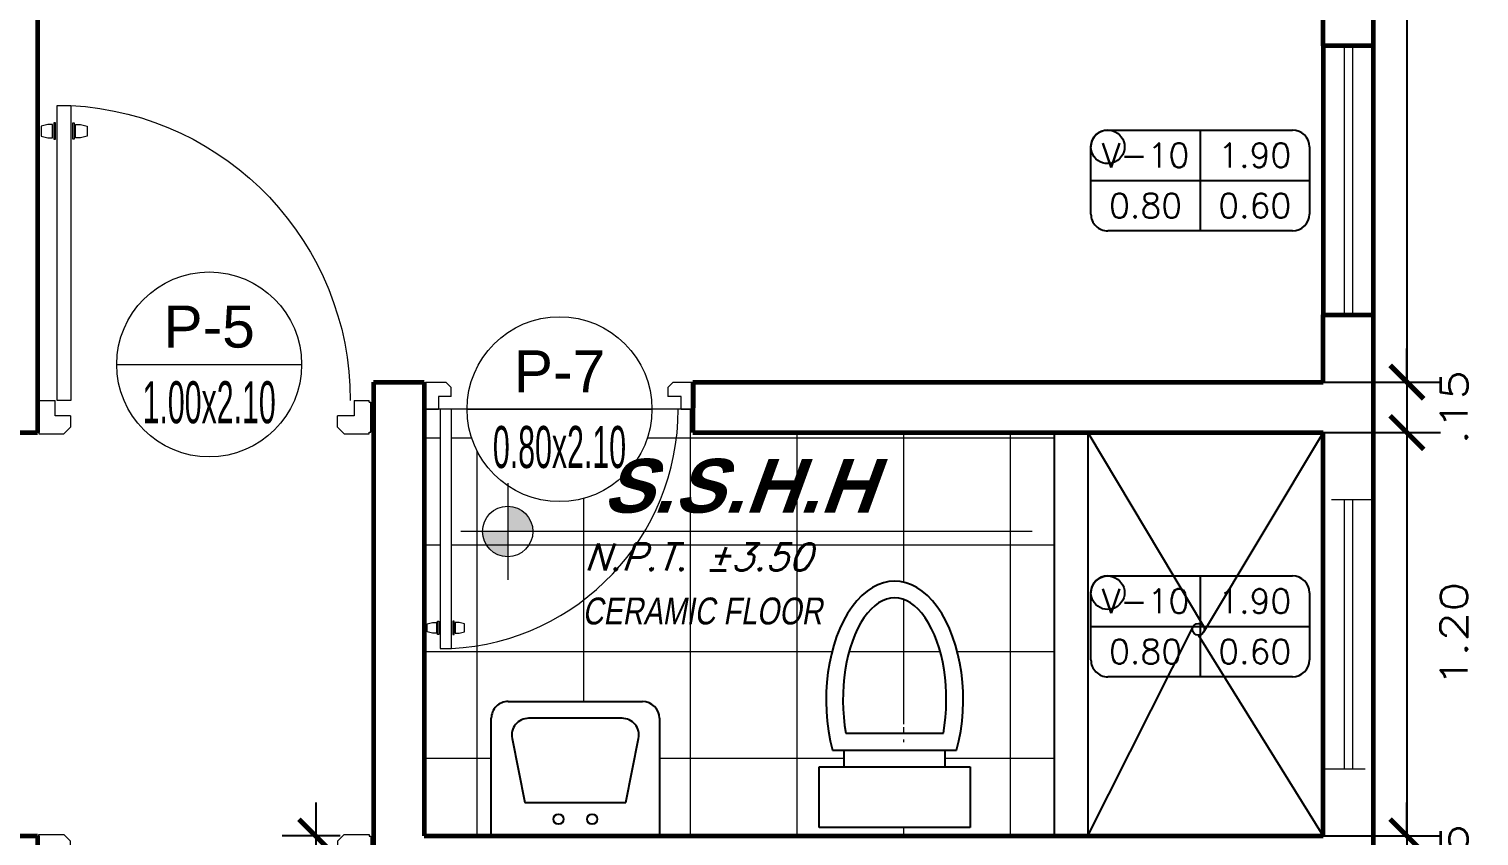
# Model space of a CAD drawing. Header units: millimetres. Extents: x 1313 to 1393.8, y 883.5 to 926.2.
# Drawn here: x 1345.433 to 1349.747, y 914.645 to 917.045 of the extents above; entities that cross this region are included whole.
import ezdxf
from ezdxf.enums import TextEntityAlignment as Align

# ---------------------------------------------------------------- set-up
doc = ezdxf.new("R2010")
doc.units = ezdxf.units.MM
doc.linetypes.add('HIDDEN2', pattern=[0.1875, 0.125, -0.0625])
for name, color, linetype, lineweight in [('ambientes', 254, 'Continuous', 25), ('cotas', 87, 'Continuous', 15), ('COTNIV', 40, 'Continuous', 18), ('Layer3', 31, 'Continuous', 5), ('lineas delgadas', 252, 'Continuous', 5), ('Muros confinados', 3, 'Continuous', 60), ('proy', 42, 'HIDDEN2', 5), ('Puertas', 35, 'Continuous', 13), ('Texto niveles', 4, 'Continuous', 18), ('vidrio', 254, 'Continuous', 5)]:
    doc.layers.add(name, color=color, linetype=linetype, lineweight=lineweight)
doc.layers.add('CODIGOS', color=31, linetype='Continuous')
doc.layers.add('Muro Bajo', color=2, linetype='Continuous')
doc.styles.add('ACOT', font='simplex.shx', dxfattribs={"height": 0.08})
doc.styles.add('AMBIENTES', font='arialbd.ttf', dxfattribs={"height": 0.18})
doc.styles.add('R80-50', font='romans.shx', dxfattribs={"width": 1.3, "height": 0.08})
doc.styles.add('ROMANS', font='romans')
doc.styles.add('STYLE1', font='arial.ttf')
doc.dimstyles.new('HORIZONTAL 1.1', dxfattribs={"dimtxt": 0.2, "dimasz": 0.1, "dimexe": 0.1, "dimexo": 0.1, "dimgap": 0.1, "dimtad": 2, "dimzin": 4, "dimdsep": 46, "dimtxsty": 'R80-50', "dimblk": 'ARCHTICK', "dimcen": 0.09, "dimdle": 0.1, "dimclrd": 256, "dimclre": 256, "dimclrt": 7, "dimaunit": 1, "dimazin": 0, "dimtfac": 1, "dimtix": 1, "dimtmove": 0, "dimatfit": 3, "dimldrblk": 'ARCHTICK', "dimfxl": 1, "dimtolj": 1, "dimtzin": 0, "dimarcsym": 0})
pattern_1 = [(0, (4242.365768630885, -2685.573759226781), (0, 0.3175), []), (90, (4242.365768630885, -2685.573759226781), (-0.3175, 1.944126793646423e-17), [])]

# ---------------------------------------------------------------- blocks, each defined once
blk = doc.blocks.new('P90-1')
for p, q in [((-0.9990517566913795, 0.005935422918673439), (-0.9990517566913795, 0.0959354229186733)), ((-0.9940517566913787, 0.0959354229186733), (-0.9990517566913795, 0.0959354229186733)), ((-0.9488046350236647, 0.1009354229186741), (-0.9940517566913787, 0.1009354229186741)), ((-0.9940517566913787, 0.0959354229186733), (-0.9940517566913787, 0.1009354229186741)), ((-0.004051756691380248, 0.1009354229186741), (-0.05237351597615536, 0.1009354229186741)), ((-0.004051756691380248, 0.1009354229186741), (-0.004051756691380248, 0.0959354229186733)), ((0.0009482433086205333, 0.0959354229186733), (-0.004051756691380248, 0.0959354229186733)), ((0.0009482433086205333, 0.0959354229186733), (0.0009482433086205333, 0.005935422918673439)), ((-0.8990517566913798, 0.02093542291867401), (-0.8990517566913798, 0.05472381416213601)), ((-0.09905175669137911, 0.05472381416213601), (-0.09905175669137911, 0.02093542291867401)), ((-0.9940517566913787, 0.005935422918673439), (-0.9990517566913795, 0.005935422918673439)), ((-0.9940517566913787, 0.000935422918672657), (-0.9940517566913787, 0.005935422918673439)), ((-0.9190517566913794, 0.000935422918672657), (-0.9940517566913787, 0.000935422918672657)), ((-0.8990517566913798, 0.02093542291867401), (-0.9190517566913794, 0.000935422918672657)), ((-0.09905175669137911, 0.02093542291867401), (-0.07905175669137954, 0.000935422918672657)), ((-0.004051756691380248, 0.000935422918672657), (-0.07905175669137954, 0.000935422918672657)), ((-0.004051756691380248, 0.005935422918673439), (-0.004051756691380248, 0.000935422918672657)), ((0.0009482433086205333, 0.005935422918673439), (-0.004051756691380248, 0.005935422918673439))]:
    blk.add_line(p, q)
for points in [[(-0.05905045993646674, 0.9844227219258652), (-0.1001612735924624, 0.9844227219258634), (-0.1001612735924624, 0.1012135621264321), (-0.05905045993646496, 0.1012135621264321)], [(-0.1139915255970934, 0.9274939543605996), (-0.1284152196437027, 0.9274939543605996), (-0.1484152196437005, 0.9224939543605988), (-0.1484152196437023, 0.892684088653457), (-0.128415219643701, 0.8876840886534598), (-0.1139915255970951, 0.8876840886534563)], [(-0.1055768771159933, 0.932087397904283), (-0.1101666955382914, 0.9320873979042812), (-0.1101666955382896, 0.8838561757099654), (-0.1055768771159933, 0.8838561757099619)], [(-0.05355882323787142, 0.932087397904283), (-0.04896900481557687, 0.9320873979042812), (-0.04896900481557509, 0.8838561757099654), (-0.05355882323787142, 0.8838561757099654)], [(-0.04514417475677135, 0.9274939543605996), (-0.03072048071016198, 0.9274939543605996), (-0.01072048071016418, 0.9224939543605988), (-0.01072048071016241, 0.892684088653457), (-0.03072048071016376, 0.8876840886534563), (-0.04514417475676957, 0.8876840886534598)]]:
    blk.add_lwpolyline(points, close=True)
for points in [[(-0.9488046350236647, 0.1009354229186741), (-0.9488046350236647, 0.05472381416213601), (-0.8990517566913798, 0.05472381416213601)], [(-0.09905175669137911, 0.05472381416213601), (-0.05237351597615536, 0.05472381416213601), (-0.05237351597615536, 0.1009354229186741)]]:
    blk.add_lwpolyline(points)
blk.add_arc((-0.05237351597615536, 0.1009354229186741), 0.88477877307552, 93.09610705437265, 180)
blk = doc.blocks.new('LAV54-02')
for p, q in [((-0.25, -0.3500000000000014), (-0.25, 0)), ((-0.25, 0), (0.25, 0)), ((0.25, 0), (0.25, -0.3500000000000014)), ((-0.1500000000000004, -0.1000000000000014), (-0.1880388386486178, -0.2901941932430887)), ((0.1500000000000004, -0.1000000000000014), (-0.1500000000000004, -0.1000000000000014)), ((0.1880388386486178, -0.2901941932430887), (0.1500000000000004, -0.1000000000000014)), ((-0.139009804864072, -0.3500000000000014), (0.139009804864072, -0.3500000000000014)), ((0.1999999999999993, -0.3999999999999986), (-0.1999999999999993, -0.3999999999999986))]:
    blk.add_line(p, q)
for centre in [(-0.05000000000000071, -0.04999999999999716), (0.05000000000000071, -0.04999999999999716)]:
    blk.add_circle(centre, 0.015)
for centre, radius, start, end in [((-0.139009804864072, -0.2999999999999972), 0.05000000000000004, 168.6900675259798, 270), ((0.139009804864072, -0.2999999999999972), 0.05000000000000004, 270.0000000000001, 11.30993247402031), ((-0.1999999999999993, -0.3500000000000014), 0.05000000000000003, 180, 270), ((0.1999999999999993, -0.3500000000000014), 0.05000000000000003, 270, 0)]:
    blk.add_arc(centre, radius, start, end)
blk = doc.blocks.new('INO75-01')
for p, q in [((0, 0.2249999999999943), (0.1800000000000068, 0.2249999999999943)), ((0, -0.2249999999999943), (0, 0.2249999999999943)), ((0.1800000000000068, 0.2249999999999943), (0.1800000000000068, -0.2249999999999943)), ((0.1800000000000068, -0.2249999999999943), (0, -0.2249999999999943))]:
    blk.add_line(p, q)
at = {"linetype": 'HIDDEN2'}
for p, q in [((0.1800000000000068, 0.1499999999999986), (0.2300000000000182, 0.1499999999999986)), ((0.1800000000000068, -0.1500000000000057), (0.2300000000000182, -0.1500000000000057))]:
    blk.add_line(p, q, dxfattribs=at)
for points in [[(0.2300000000000182, 0.1845588526671662), (0.2300000000000182, -0.1845588526671662)], [(0.280000000000018, 0.1451869226585609), (0.280000000000018, -0.1451869226585609)]]:
    blk.add_lwpolyline(points)
for major_axis, ratio, start_param, end_param in [((0.3525707902876398, -7.828644183752505e-16), 0.5784260567748055, -2.010251506977173, 2.010251506977181), ((0.30257079028764, -7.622209603519594e-16), 0.5084145359543746, -1.907630861705541, 1.90763086170555)]:
    blk.add_ellipse((0.3799999999999955, 0), major_axis=major_axis, ratio=ratio, start_param=start_param, end_param=end_param)
blk = doc.blocks.new('_ArchTick')
at = {"color": 0, "const_width": 0.15}
blk.add_lwpolyline([(-0.5, -0.5), (0.5, 0.5)], dxfattribs=at)
blk = doc.blocks.new('*D583')
at = {"layer": 'cotas', "lineweight": -2, "transparency": 16777216}
for p, q in [((1349.532718005159, 921.545218224025), (1349.532718005159, 915.8952182237882)), ((1349.233520734276, 921.445218224025), (1349.632718005159, 921.445218224025)), ((1349.233520734275, 915.9952182237882), (1349.632718005159, 915.9952182237882))]:
    blk.add_line(p, q, dxfattribs=at)
at = {"layer": 'Defpoints', "color": 0, "transparency": 16777216}
for p in [(1349.133520734276, 921.445218224025), (1349.133520734275, 915.9952182237882), (1349.532718005159, 915.9952182237882)]:
    blk.add_point(p, dxfattribs=at)
at = {"layer": 'cotas', "lineweight": -2, "transparency": 16777216, "xscale": 0.1, "yscale": 0.1, "zscale": 0.1}
for p, rotation in [((1349.532718005159, 921.445218224025), 90), ((1349.532718005159, 915.9952182237882), 270)]:
    blk.add_blockref('_ArchTick', p, dxfattribs=dict(at, rotation=rotation))
at = {"layer": 'cotas', "color": 7, "transparency": 16777216, "insert": (1349.672718005159, 918.7202182239059), "char_height": 0.08, "attachment_point": 5, "rotation": 90, "style": 'R80-50'}
blk.add_mtext('\\A1;5.45', dxfattribs=at)
blk = doc.blocks.new('*D584')
at = {"layer": 'cotas', "lineweight": -2, "transparency": 16777216}
for p, q in [((1349.532718005159, 915.9952182237882), (1349.532718005159, 916.0952182237883)), ((1349.233520734275, 915.9952182237882), (1349.632718005158, 915.9952182237882)), ((1349.532718005159, 915.9952182237882), (1349.532718005159, 915.84521822379)), ((1349.233520734275, 915.84521822379), (1349.632718005158, 915.84521822379)), ((1349.532718005159, 915.84521822379), (1349.532718005159, 915.74521822379))]:
    blk.add_line(p, q, dxfattribs=at)
at = {"layer": 'Defpoints', "color": 0, "transparency": 16777216}
for p in [(1349.133520734275, 915.9952182237882), (1349.133520734275, 915.84521822379), (1349.532718005159, 915.84521822379)]:
    blk.add_point(p, dxfattribs=at)
at = {"layer": 'cotas', "lineweight": -2, "transparency": 16777216, "xscale": 0.1, "yscale": 0.1, "zscale": 0.1}
for p, rotation in [((1349.532718005159, 915.9952182237882), 270), ((1349.532718005159, 915.84521822379), 90)]:
    blk.add_blockref('_ArchTick', p, dxfattribs=dict(at, rotation=rotation))
at = {"layer": 'cotas', "color": 7, "transparency": 16777216, "insert": (1349.672718005159, 915.9202182237884), "char_height": 0.08, "attachment_point": 5, "rotation": 90, "style": 'R80-50'}
blk.add_mtext('\\A1;.15', dxfattribs=at)
blk = doc.blocks.new('*D585')
at = {"layer": 'cotas', "lineweight": -2, "transparency": 16777216}
for p, q in [((1349.532718005137, 915.94521822379), (1349.532718005137, 914.5452182237888)), ((1349.233520734275, 915.84521822379), (1349.632718005137, 915.84521822379)), ((1349.233520734275, 914.6452182237888), (1349.632718005137, 914.6452182237888))]:
    blk.add_line(p, q, dxfattribs=at)
at = {"layer": 'Defpoints', "color": 0, "transparency": 16777216}
for p in [(1349.133520734275, 915.84521822379), (1349.133520734275, 914.6452182237888), (1349.532718005137, 914.6452182237888)]:
    blk.add_point(p, dxfattribs=at)
at = {"layer": 'cotas', "lineweight": -2, "transparency": 16777216, "xscale": 0.1, "yscale": 0.1, "zscale": 0.1}
for p, rotation in [((1349.532718005137, 915.84521822379), 90), ((1349.532718005137, 914.6452182237888), 270)]:
    blk.add_blockref('_ArchTick', p, dxfattribs=dict(at, rotation=rotation))
at = {"layer": 'cotas', "color": 7, "transparency": 16777216, "insert": (1349.672718005137, 915.2452182237887), "char_height": 0.08, "attachment_point": 5, "rotation": 90, "style": 'R80-50'}
blk.add_mtext('\\A1;1.20', dxfattribs=at)
blk = doc.blocks.new('*D586')
at = {"layer": 'cotas', "lineweight": -2, "transparency": 16777216}
for p, q in [((1349.532718005159, 914.6452182237888), (1349.532718005159, 914.7452182237888)), ((1349.233520734275, 914.6452182237888), (1349.632718005158, 914.6452182237888)), ((1349.532718005159, 914.6452182237888), (1349.532718005159, 914.4952182237896)), ((1349.233520734275, 914.4952182237896), (1349.632718005158, 914.4952182237896)), ((1349.532718005159, 914.4952182237896), (1349.532718005159, 914.3952182237896))]:
    blk.add_line(p, q, dxfattribs=at)
at = {"layer": 'Defpoints', "color": 0, "transparency": 16777216}
for p in [(1349.133520734275, 914.6452182237888), (1349.133520734275, 914.4952182237896), (1349.532718005159, 914.4952182237896)]:
    blk.add_point(p, dxfattribs=at)
at = {"layer": 'cotas', "lineweight": -2, "transparency": 16777216, "xscale": 0.1, "yscale": 0.1, "zscale": 0.1}
for p, rotation in [((1349.532718005159, 914.6452182237888), 270), ((1349.532718005159, 914.4952182237896), 90)]:
    blk.add_blockref('_ArchTick', p, dxfattribs=dict(at, rotation=rotation))
at = {"layer": 'cotas', "color": 7, "transparency": 16777216, "insert": (1349.672718005159, 914.5702182237885), "char_height": 0.08, "attachment_point": 5, "rotation": 90, "style": 'R80-50'}
blk.add_mtext('\\A1;.15', dxfattribs=at)
blk = doc.blocks.new('*D436')
at = {"layer": 'cotas', "lineweight": -2, "transparency": 16777216}
for p, q in [((1350.034706019889, 920.5952182237883), (1350.034706019889, 914.3952182237882)), ((1349.50594957971, 920.4952182237882), (1350.134706019889, 920.4952182237882)), ((1349.5059495797, 914.4952182237882), (1350.134706019889, 914.4952182237882))]:
    blk.add_line(p, q, dxfattribs=at)
at = {"layer": 'Defpoints', "color": 0, "transparency": 16777216}
for p in [(1349.40594957971, 920.4952182237882), (1349.4059495797, 914.4952182237882), (1350.034706019889, 914.4952182237882)]:
    blk.add_point(p, dxfattribs=at)
at = {"layer": 'cotas', "lineweight": -2, "transparency": 16777216, "xscale": 0.1, "yscale": 0.1, "zscale": 0.1}
for p, rotation in [((1350.034706019889, 920.4952182237882), 90), ((1350.034706019889, 914.4952182237882), 270)]:
    blk.add_blockref('_ArchTick', p, dxfattribs=dict(at, rotation=rotation))
at = {"layer": 'cotas', "color": 7, "transparency": 16777216, "insert": (1350.174706019889, 917.4952182237876), "char_height": 0.08, "attachment_point": 5, "rotation": 90, "style": 'R80-50'}
blk.add_mtext('\\A1;6.00', dxfattribs=at)
blk = doc.blocks.new('*D438')
at = {"layer": 'cotas', "lineweight": -2, "transparency": 16777216}
for p, q in [((1350.784706019889, 923.0952182237883), (1350.784706019889, 908.3952182237878)), ((1349.50594957971, 922.9952182237882), (1350.884706019889, 922.9952182237882)), ((1349.505949579711, 908.4952182237878), (1350.884706019889, 908.4952182237878))]:
    blk.add_line(p, q, dxfattribs=at)
at = {"layer": 'Defpoints', "color": 0, "transparency": 16777216}
for p in [(1349.40594957971, 922.9952182237882), (1349.405949579711, 908.4952182237878), (1350.784706019889, 908.4952182237878)]:
    blk.add_point(p, dxfattribs=at)
at = {"layer": 'cotas', "lineweight": -2, "transparency": 16777216, "xscale": 0.1, "yscale": 0.1, "zscale": 0.1}
for p, rotation in [((1350.784706019889, 922.9952182237882), 90), ((1350.784706019889, 908.4952182237878), 270)]:
    blk.add_blockref('_ArchTick', p, dxfattribs=dict(at, rotation=rotation))
at = {"layer": 'cotas', "color": 7, "transparency": 16777216, "insert": (1350.924706019889, 915.7452182237873), "char_height": 0.08, "attachment_point": 5, "rotation": 90, "style": 'R80-50'}
blk.add_mtext('\\A1;14.50', dxfattribs=at)
blk = doc.blocks.new('vp')
at = {"color": 21}
blk.add_lwpolyline([(-0.2750000000000057, 0), (0.2749999999999915, 0)], dxfattribs=at)
at = {"color": 31}
blk.add_circle((0, 0), 0.2749999999999986, dxfattribs=at)
at = {"style": 'STYLE1'}
blk.add_attdef('TIPO', text='', height=0.125, dxfattribs=at).set_placement((0, 0.05), align=Align.CENTER)
at = {"style": 'STYLE1', "width": 0.5166091167736456}
blk.add_attdef('ANCHOXALTURA', text='', height=0.125, dxfattribs=at).set_placement((-0.1981998467250108, -0.175), (0.1980668325464521, -0.175), align=Align.FIT)
blk = doc.blocks.new('*D480')
at = {"layer": 'Defpoints', "color": 0, "transparency": 16777216}
for p in [(1346.458520734273, 914.6452182237892), (1346.285969293088, 914.1010769516768), (1346.458520734273, 914.1010769516768)]:
    blk.add_point(p, dxfattribs=at)
at = {"layer": 'vidrio', "lineweight": -2, "transparency": 16777216}
for p, q in [((1346.285969293088, 914.7452182237893), (1346.285969293088, 914.0010769516767)), ((1346.358520734273, 914.6452182237892), (1346.185969293088, 914.6452182237892)), ((1346.358520734273, 914.1010769516768), (1346.185969293088, 914.1010769516768))]:
    blk.add_line(p, q, dxfattribs=at)
at = {"layer": 'vidrio', "lineweight": -2, "transparency": 16777216, "xscale": 0.1, "yscale": 0.1, "zscale": 0.1}
for p, rotation in [((1346.285969293088, 914.6452182237892), 90), ((1346.285969293088, 914.1010769516768), 270)]:
    blk.add_blockref('_ArchTick', p, dxfattribs=dict(at, rotation=rotation))
at = {"layer": 'vidrio', "color": 7, "transparency": 16777216, "insert": (1346.145969293088, 914.3731475877323), "char_height": 0.08, "attachment_point": 5, "rotation": 90, "style": 'R80-50'}
blk.add_mtext('\\A1;.54', dxfattribs=at)
blk = doc.blocks.new('VANOS')
at = {"color": 2}
for p, q in [((-0.2749999999999915, 0.1499999999999968), (0.2750000000000057, 0.1500000000000004)), ((0, 0.1499999999999986), (0, -0.1500000000000021)), ((-0.3250000000000171, -0.100000000000005), (-0.3250000000000171, 0.09999999999999964)), ((0.3250000000000028, 0.09999999999999964), (0.3250000000000028, -0.09999999999999787)), ((-0.3250000000000028, 0), (0.3250000000000028, 0)), ((0.2749999999999915, -0.1500000000000039), (-0.2750000000000057, -0.1500000000000039))]:
    blk.add_line(p, q, dxfattribs=at)
for centre, radius, start, end in [((-0.2750000000000057, 0.1000000000000014), 0.04999999999999716, 180, 180.000000000001), ((-0.2749999999999915, 0.1000000000000014), 0.05, 90, 180), ((0.2750000000000057, 0.1000000000000014), 0.04999999999999805, 90, 90), ((0.2750000000000057, 0.09999999999999787), 0.05, 0, 89.99999999999984), ((-0.2750000000000057, -0.1000000000000014), 0.04999999999999893, 179.999999999998, 270), ((0.2749999999999915, -0.1000000000000014), 0.05000000000000071, 270.0000000000041, 4.071109992273244e-12)]:
    blk.add_arc(centre, radius, start, end, dxfattribs=at)
at = {"color": 3, "style": 'ROMANS'}
for tag, p in [('VANO', (-0.1625000000000085, 0.07499999999999751)), ('ALFEIZAR', (0.1625000000000085, 0.07500000000000107)), ('ANCHO', (-0.1624999999999943, -0.07500000000000107)), ('ALTURA', (0.1625000000000085, -0.07499999999999929))]:
    blk.add_attdef(tag, text='', height=0.0725, dxfattribs=at).set_placement(p, align=Align.MIDDLE)

msp = doc.modelspace()

# ---------------------------------------------------------------- hatches: boundary and pattern name
at = {"layer": 'cotas'}
h = msp.add_hatch(dxfattribs=at)
h.set_pattern_fill('NET', color=256, scale=0.1, style=0)
h.set_pattern_definition(pattern_1)
edge = h.paths.add_edge_path()
edge.add_line((1348.483520734273, 915.8452182237895), (1347.408520734275, 915.84521822379))
edge.add_line((1347.408520734275, 915.84521822379), (1347.408520734275, 915.9146323509974))
edge.add_line((1347.408520734275, 915.9146323509974), (1347.364497235915, 915.9146323509979))
edge.add_ellipse((1346.651490539382, 915.9146323509979), major_axis=(-0.5041718701496127, 0.5041718701496128), ratio=0.9999999999999927, start_angle=194.317661918494, end_angle=224.9999999999271, ccw=False)
edge.add_ellipse((1346.651490539382, 915.9146323509979), major_axis=(-0.5041718701496127, 0.5041718701496128), ratio=0.9999999999999927, start_angle=138.0961070543063, end_angle=194.317661918494, ccw=False)
edge.add_line((1346.690000720934, 915.2026664001144), (1346.656871212948, 915.2026664001148))
edge.add_line((1346.656871212948, 915.2026664001148), (1346.656871212948, 915.914632350997))
edge.add_line((1346.656871212948, 915.914632350997), (1346.608520734276, 915.9146323509974))
edge.add_line((1346.608520734276, 915.9146323509974), (1346.608520734276, 914.6452182237892))
edge.add_line((1346.608520734276, 914.6452182237892), (1346.808520734273, 914.6452182237897))
edge.add_line((1346.808520734273, 914.6452182237897), (1346.808520734273, 914.9952182237896))
edge.add_arc((1346.858520734273, 914.9952182237896), 0.05000000000018189, 90, 180, ccw=False)
edge.add_line((1346.858520734273, 915.0452182237898), (1347.258520734273, 915.0452182237898))
edge.add_arc((1347.258520734273, 914.9952182237896), 0.05000000000018189, 0, 90, ccw=False)
edge.add_line((1347.308520734273, 914.9952182237896), (1347.308520734273, 914.6452182237897))
edge.add_line((1347.308520734273, 914.6452182237897), (1348.483520734273, 914.6452182237902))
edge.add_line((1348.483520734273, 914.6452182237902), (1348.483520734273, 915.8452182237895))
edge = h.paths.add_edge_path(flags=16)
edge.add_ellipse((1348.008520734274, 915.0506158231253), major_axis=(-8.031897790473789e-13, 0.3525707902877002), ratio=0.5784260567753612, start_angle=244.8210728903027, end_angle=475.1789271095463, ccw=False)
edge.add_line((1348.19307958694, 914.9006158231252), (1348.158520734274, 914.9006158231257))
edge.add_line((1348.158520734274, 914.9006158231257), (1348.158520734273, 914.8506158231255))
edge.add_line((1348.158520734273, 914.8506158231255), (1348.233520734274, 914.850615823126))
edge.add_line((1348.233520734274, 914.850615823126), (1348.233520734274, 914.6706158231257))
edge.add_line((1348.233520734274, 914.6706158231257), (1347.783520734274, 914.6706158231252))
edge.add_line((1347.783520734274, 914.6706158231252), (1347.783520734274, 914.8506158231255))
edge.add_line((1347.783520734274, 914.8506158231255), (1347.858520734274, 914.8506158231255))
edge.add_line((1347.858520734274, 914.8506158231255), (1347.858520734274, 914.9006158231248))
edge.add_line((1347.858520734274, 914.9006158231248), (1347.823961881606, 914.9006158231248))
edge = h.paths.add_edge_path(flags=0)
edge.add_ellipse((1348.008520734274, 915.0506158231253), major_axis=(-7.62573178691201e-13, 0.3025707902875183), ratio=0.5084145359551728, start_angle=250.7008027553, end_angle=469.2991972446444, ccw=False)
edge.add_line((1348.153707656933, 914.9506158231254), (1347.863333811616, 914.950615823124))
h.paths.add_polyline_path([(1346.652445729585, 915.2448412777542), (1346.648746984349, 915.2448412777542), (1346.648746984348, 915.2837088291164), (1346.652445729584, 915.283708829116)], flags=16)
h.paths.add_polyline_path([(1346.645664711666, 915.2485429443252), (1346.634041251926, 915.2485429443248), (1346.61792407737, 915.2525722379648), (1346.61792407737, 915.2765947784221), (1346.634041251924, 915.2806240720618), (1346.645664711663, 915.2806240720622)], flags=16)
h.paths.add_polyline_path([(1347.057847001011, 915.4224468674959), (1347.859751762916, 915.4078880581249), (1347.903428191028, 915.5278880581247), (1347.101523429123, 915.5424468674958)], flags=25)
h.paths.add_polyline_path([(1347.095691269257, 915.5626151968993), (1348.046047923596, 915.5626151968993), (1348.046047923596, 915.8109644465578), (1347.095691269257, 915.8109644465578)], flags=25)
h.paths.add_polyline_path([(1347.029081920396, 915.2578821311829), (1347.837081920396, 915.2508290519547), (1347.858241158081, 915.3708290519546), (1347.050241158081, 915.3778821311828)], flags=24)
h = msp.add_hatch(dxfattribs=at)
h.set_pattern_fill('NET', color=256, scale=0.1, style=0)
h.set_pattern_definition(pattern_1)
h.paths.add_polyline_path([(1346.728886584523, 915.2765947784217), (1346.728886584523, 915.2525722379653), (1346.712769409965, 915.2485429443252), (1346.698063677544, 915.2485429443252), (1346.698063677543, 915.2448412777546), (1346.694364932309, 915.2448412777542), (1346.694364932309, 915.2837088291164), (1346.70114595023, 915.2837088291169), (1346.70114595023, 915.2806240720613), (1346.712769409963, 915.2806240720618)], flags=16)
edge = h.paths.add_edge_path()
edge.add_arc((1347.01145009822, 915.914632350997), 0.2750000000000909, 180.0000000000948, 360)
edge.add_line((1347.28645009822, 915.914632350997), (1347.364497235916, 915.914632350997))
edge.add_line((1347.364497235916, 915.914632350997), (1347.364297011729, 915.8977361300965))
edge.add_line((1347.364297011729, 915.8977361300965), (1347.363696451624, 915.8808493986774))
edge.add_line((1347.363696451624, 915.8808493986774), (1347.362695892896, 915.8639816408929))
edge.add_line((1347.362695892896, 915.8639816408929), (1347.36129589749, 915.8471423302383))
edge.add_line((1347.36129589749, 915.8471423302383), (1347.359497251691, 915.8303409242337))
edge.add_line((1347.359497251691, 915.8303409242337), (1347.357300965679, 915.8135868591087))
edge.add_line((1347.357300965679, 915.8135868591087), (1347.354708272961, 915.7968895445067))
edge.add_line((1347.354708272961, 915.7968895445067), (1347.351720629681, 915.7802583581968))
edge.add_line((1347.351720629681, 915.7802583581968), (1347.348339713797, 915.7637026408086))
edge.add_line((1347.348339713797, 915.7637026408086), (1347.344567424146, 915.7472316905857))
edge.add_line((1347.344567424146, 915.7472316905857), (1347.340405879372, 915.730854758164))
edge.add_line((1347.340405879372, 915.730854758164), (1347.335857416736, 915.714581041376))
edge.add_line((1347.335857416736, 915.714581041376), (1347.330924590808, 915.6984196800838))
edge.add_line((1347.330924590808, 915.6984196800838), (1347.325610172027, 915.6823797510481))
edge.add_line((1347.325610172027, 915.6823797510481), (1347.319917145148, 915.6664702628284))
edge.add_line((1347.319917145148, 915.6664702628284), (1347.313848707566, 915.6507001507246))
edge.add_line((1347.313848707566, 915.6507001507246), (1347.307408267517, 915.6350782717589))
edge.add_line((1347.307408267517, 915.6350782717589), (1347.300599442167, 915.6196133996993))
edge.add_line((1347.300599442167, 915.6196133996993), (1347.293426055582, 915.6043142201349))
edge.add_line((1347.293426055582, 915.6043142201349), (1347.285892136572, 915.589189325596))
edge.add_line((1347.285892136572, 915.589189325596), (1347.278001916441, 915.5742472107279))
edge.add_line((1347.278001916441, 915.5742472107279), (1347.269759826598, 915.559496267522))
edge.add_line((1347.269759826598, 915.559496267522), (1347.261170496076, 915.5449447806002))
edge.add_line((1347.261170496076, 915.5449447806002), (1347.252238748931, 915.5306009225635))
edge.add_line((1347.252238748931, 915.5306009225635), (1347.242969601528, 915.5164727494018))
edge.add_line((1347.242969601528, 915.5164727494018), (1347.233368259733, 915.5025681959685))
edge.add_line((1347.233368259733, 915.5025681959685), (1347.223440115978, 915.4888950715256))
edge.add_line((1347.223440115978, 915.4888950715256), (1347.21319074624, 915.4754610553562))
edge.add_line((1347.21319074624, 915.4754610553562), (1347.20262590691, 915.4622736924523))
edge.add_line((1347.20262590691, 915.4622736924523), (1347.191751531551, 915.4493403892777))
edge.add_line((1347.191751531551, 915.4493403892777), (1347.180573727577, 915.4366684096069))
edge.add_line((1347.180573727577, 915.4366684096069), (1347.169098772816, 915.4242648704469))
edge.add_line((1347.169098772816, 915.4242648704469), (1347.157333111986, 915.4121367380396))
edge.add_line((1347.157333111986, 915.4121367380396), (1347.145283353075, 915.4002908239502))
edge.add_line((1347.145283353075, 915.4002908239502), (1347.132956263629, 915.3887337812378))
edge.add_line((1347.132956263629, 915.3887337812378), (1347.120358766955, 915.3774721007246))
edge.add_line((1347.120358766955, 915.3774721007246), (1347.107497938225, 915.3665121073461))
edge.add_line((1347.107497938225, 915.3665121073461), (1347.094381000513, 915.3558599566006))
edge.add_line((1347.094381000513, 915.3558599566006), (1347.081015320727, 915.3455216310929))
edge.add_line((1347.081015320727, 915.3455216310929), (1347.067408405481, 915.3355029371698))
edge.add_line((1347.067408405481, 915.3355029371698), (1347.053567896871, 915.3258095016656))
edge.add_line((1347.053567896871, 915.3258095016656), (1347.039501568189, 915.3164467687373))
edge.add_line((1347.039501568189, 915.3164467687373), (1347.025217319557, 915.3074199968084))
edge.add_line((1347.025217319557, 915.3074199968084), (1347.010723173485, 915.2987342556146))
edge.add_line((1347.010723173485, 915.2987342556146), (1346.996027270368, 915.2903944233597))
edge.add_line((1346.996027270368, 915.2903944233597), (1346.981137863918, 915.2824051839709))
edge.add_line((1346.981137863918, 915.2824051839709), (1346.966063316522, 915.2747710244719))
edge.add_line((1346.966063316522, 915.2747710244719), (1346.950812094549, 915.2674962324625))
edge.add_line((1346.950812094549, 915.2674962324625), (1346.935392763595, 915.2605848937076))
edge.add_line((1346.935392763595, 915.2605848937076), (1346.919813983671, 915.2540408898469))
edge.add_line((1346.919813983671, 915.2540408898469), (1346.90408450434, 915.2478678962109))
edge.add_line((1346.90408450434, 915.2478678962109), (1346.888213159803, 915.2420693797592))
edge.add_line((1346.888213159803, 915.2420693797592), (1346.872208863937, 915.2366485971322))
edge.add_line((1346.872208863937, 915.2366485971322), (1346.85608060529, 915.2316085928221))
edge.add_line((1346.85608060529, 915.2316085928221), (1346.839837442029, 915.2269521974642))
edge.add_line((1346.839837442029, 915.2269521974642), (1346.823488496857, 915.2226820262456))
edge.add_line((1346.823488496857, 915.2226820262456), (1346.807042951889, 915.2188004774364))
edge.add_line((1346.807042951889, 915.2188004774364), (1346.790510043492, 915.215309731045))
edge.add_line((1346.790510043492, 915.215309731045), (1346.773899057098, 915.2122117475908))
edge.add_line((1346.773899057098, 915.2122117475908), (1346.757219321993, 915.2095082670041))
edge.add_line((1346.757219321993, 915.2095082670041), (1346.740480206073, 915.2072008076509))
edge.add_line((1346.740480206073, 915.2072008076509), (1346.723691110585, 915.2052906654765))
edge.add_line((1346.723691110585, 915.2052906654765), (1346.706861464844, 915.2037789132812))
edge.add_line((1346.706861464844, 915.2037789132812), (1346.690000720943, 915.2026664001148))
edge.add_line((1346.690000720943, 915.2026664001148), (1346.690000720943, 915.9146323509965))
edge.add_line((1346.690000720943, 915.9146323509965), (1346.73645009822, 915.9146323509965))
at = {"layer": 'lineas delgadas'}
h = msp.add_hatch(color=256, dxfattribs=at)
h.paths.add_polyline_path([(1346.857354436495, 915.4758008362849), (1346.857354436495, 915.5508008362847), (1346.782354436495, 915.5508008362847, 0.414213562373145)])
h.paths.add_polyline_path([(1346.857354436495, 915.5508008362847), (1346.932354436495, 915.5508008362847, 0.4142135623730618), (1346.857354436495, 915.6258008362845)])

# ---------------------------------------------------------------- linework, layer by layer
at = {"layer": 'cotas'}
msp.add_line((1347.414379462164, 915.914632350997), (1346.608520734276, 915.914632350997), dxfattribs=at)
at = {"layer": 'lineas delgadas'}
for p, q in [((1346.857354436495, 915.6940749605726), (1346.857354436495, 915.4075267119968)), ((1348.417536658884, 915.5508008362847), (1346.71769612469, 915.5508008362847))]:
    msp.add_line(p, q, dxfattribs=at)
msp.add_circle((1346.857354436495, 915.5508008362847), 0.075, dxfattribs=at)
at = {"layer": 'Muro Bajo'}
for p, q in [((1348.483520734273, 915.8452182237904), (1348.483520734273, 914.6452182237897)), ((1348.583520734273, 915.8452182237904), (1348.583520734273, 914.6452182237897)), ((1348.583520734273, 915.8452182237904), (1348.927174906078, 915.2695175895503)), ((1349.283520734275, 915.8447688197477), (1348.927857749547, 915.2514638476971)), ((1348.583520734273, 914.6452182237892), (1348.897270636657, 915.2688714460858)), ((1349.283520734275, 914.6452182237902), (1348.912273864574, 915.2423213304985))]:
    msp.add_line(p, q, dxfattribs=at)
msp.add_circle((1348.912423169649, 915.2599198527853), 0.01759915562433889, dxfattribs=at)
at = {"layer": 'Muros confinados'}
for p, q in [((1345.458520734274, 922.8452182237891), (1345.458520734275, 915.84521822379)), ((1346.458520734276, 915.9952182237878), (1346.608520734276, 915.9952182237882)), ((1346.458520734276, 915.9952182237878), (1346.458520734276, 914.0952182237882)), ((1346.608520734276, 915.9952182237878), (1346.608520734276, 914.6452182237897)), ((1347.408520734275, 915.9952182237882), (1349.283520734275, 915.9952182237878)), ((1347.408520734275, 915.9952182237892), (1347.408520734275, 915.84521822379)), ((1345.308520734275, 915.8452182237891), (1345.458520734275, 915.8452182237895)), ((1347.408520734275, 915.8452182237895), (1349.283520734275, 915.8452182237895)), ((1345.308520734274, 914.6452182237902), (1345.458520734275, 914.6452182237897)), ((1345.458520734275, 914.6452182237897), (1345.458520734275, 907.2952182237889)), ((1346.608520734276, 914.6452182237892), (1349.283520734275, 914.6452182237902))]:
    msp.add_line(p, q, dxfattribs=at)
for points in [[(1349.433520734276, 916.9952182237901), (1349.433520734276, 917.3452182237886), (1348.983520734274, 917.3452182237886)], [(1349.283520734275, 916.9952182237905), (1349.283520734275, 917.1952182237885), (1348.983520734274, 917.1952182237885)], [(1349.433520734276, 916.9952182237901), (1349.283520734275, 916.9952182237905), (1349.283520734275, 916.1952182237903), (1349.433520734276, 916.1952182237903), (1349.433520734278, 916.9952182237901)], [(1349.133520734275, 913.1452182237892), (1349.433520734276, 913.1452182237892), (1349.433520734276, 916.1952182237903)], [(1349.283520734275, 915.9952182237878), (1349.283520734275, 916.1952182237903)], [(1349.283520734275, 914.6452182237902), (1349.283520734275, 915.8452182237895)]]:
    msp.add_lwpolyline(points, dxfattribs=at)
at = {"layer": 'proy', "ltscale": 40}
for p, q in [((1349.346020734276, 916.9952182237905), (1349.346020734276, 916.1952182237903)), ((1349.371020734276, 916.9952182237905), (1349.371020734276, 916.1952182237903)), ((1349.371020734276, 916.9952182237905), (1349.371020734276, 916.1952182237903)), ((1349.346020734274, 915.6452182237902), (1349.346020734274, 914.84521822379)), ((1349.371020734273, 915.6452182237902), (1349.371020734273, 914.84521822379)), ((1349.371020734273, 915.6452182237902), (1349.371020734273, 914.84521822379))]:
    msp.add_line(p, q, dxfattribs=at)
at = {"layer": 'proy'}
msp.add_lwpolyline([(1349.433520734273, 915.6452182237897), (1349.283520734273, 915.6452182237902), (1349.283520734273, 914.84521822379), (1349.433520734273, 914.84521822379), (1349.433520734276, 915.6452182237897)], dxfattribs=at)

# ---------------------------------------------------------------- block references
at = {"layer": 'CODIGOS'}
for p in [(1348.917588946732, 916.5947830360612), (1348.917588946733, 915.268744897727)]:
    msp.add_blockref('VANOS', p, dxfattribs=at).add_auto_attribs({'ANCHO': '0.80', 'VANO': 'V-10', 'ALTURA': '0.60', 'ALFEIZAR': '1.90'})
at = {"layer": 'Layer3'}
for p, values in [((1345.969113944328, 916.047710144134), {'TIPO': 'P-5', 'ANCHOXALTURA': '1.00x2.10'}), ((1347.01145009822, 915.914632350997), {'TIPO': 'P-7', 'ANCHOXALTURA': '0.80x2.10'})]:
    msp.add_blockref('vp', p, dxfattribs=at).add_auto_attribs(values)
at = {"layer": 'Muro Bajo'}
for name, p, rotation in [('INO75-01', (1348.008520734274, 914.6706158231252), 90.00000000005213), ('LAV54-02', (1347.058520734273, 914.6452182237897), 180)]:
    msp.add_blockref(name, p, dxfattribs=dict(at, rotation=rotation))
at = {"layer": 'Puertas', "xscale": -0.9929250435470749, "yscale": 0.9929250435475296, "zscale": 1.241156304435043}
msp.add_blockref('P90-1', (1345.458526937228, 915.8402601253076), dxfattribs=at)
at = {"layer": 'Puertas'}
for p, xscale, yscale, zscale, rotation in [((1346.609284884423, 915.9959720425097), 0.8058587278874256, 0.8058587278874256, 1.007323409859767, 179.9999999999353), ((1345.458526937224, 914.6501763222716), 0.9929250435470749, 0.9929250435470749, 1.241156304435043, 179.9999999996851)]:
    msp.add_blockref('P90-1', p, dxfattribs=dict(at, xscale=xscale, yscale=yscale, zscale=zscale, rotation=rotation))

# ---------------------------------------------------------------- texts
at = {"layer": 'ambientes', "style": 'AMBIENTES', "oblique": 20}
msp.add_text('S.S.H.H', height=0.16, dxfattribs=at).set_placement((1347.541771839636, 915.6868443919877), align=Align.MIDDLE_CENTER)
at = {"layer": 'COTNIV', "color": 2, "linetype": 'Continuous', "style": 'ACOT', "oblique": 20}
msp.add_text('N.P.T. %%P3.50', height=0.08, dxfattribs=at).set_placement((1347.085126405696, 915.4351674628103))
at = {"layer": 'Texto niveles', "color": 4, "oblique": 10, "width": 0.8}
msp.add_text('CERAMIC FLOOR', height=0.08, dxfattribs=at).set_placement((1347.43660846001, 915.3143555915688), align=Align.MIDDLE_CENTER)

# ---------------------------------------------------------------- dimensions: what is measured, and where the dimension line sits
at = {"layer": 'cotas'}
dim = msp.add_aligned_dim(p1=(1349.405949579709, 922.9952182237878), p2=(1349.405949579711, 908.4952182237873), distance=1.3787564401779944, dimstyle='HORIZONTAL 1.1', dxfattribs=at)
dim.commit()
dim.dimension.update_dxf_attribs({"geometry": '*D438', "text_midpoint": (1350.924706019889, 915.7452182237873)})
for base, p1, p2, picture, middle in [((1349.532718005159, 915.9952182237882), (1349.133520734275, 921.4452182240245), (1349.133520734275, 915.9952182237878), '*D583', (1349.672718005159, 918.7202182239059)), ((1349.532718005159, 915.84521822379), (1349.133520734275, 915.9952182237878), (1349.133520734275, 915.8452182237895), '*D584', (1349.672718005159, 915.9202182237884)), ((1349.532718005137, 914.6452182237888), (1349.133520734275, 915.8452182237895), (1349.133520734275, 914.6452182237883), '*D585', (1349.672718005137, 915.2452182237887)), ((1349.532718005159, 914.4952182237896), (1349.133520734275, 914.6452182237883), (1349.133520734275, 914.4952182237892), '*D586', (1349.672718005159, 914.5702182237885))]:
    dim = msp.add_linear_dim(base=base, p1=p1, p2=p2, angle=90, dimstyle='HORIZONTAL 1.1', override={"dimtmove": 1}, dxfattribs=at)
    dim.commit()
    dim.dimension.update_dxf_attribs({"geometry": picture, "text_midpoint": middle})
dim = msp.add_linear_dim(base=(1350.034706019889, 914.4952182237882), p1=(1349.405949579709, 920.4952182237878), p2=(1349.4059495797, 914.4952182237878), angle=90, dimstyle='HORIZONTAL 1.1', dxfattribs=at)
dim.commit()
dim.dimension.update_dxf_attribs({"geometry": '*D436', "text_midpoint": (1350.174706019889, 917.4952182237876)})
at = {"layer": 'vidrio'}
dim = msp.add_linear_dim(base=(1346.285969293088, 914.1010769516768), p1=(1346.458520734273, 914.6452182237888), p2=(1346.458520734273, 914.1010769516763), angle=90, dimstyle='HORIZONTAL 1.1', override={"dimtmove": 1}, dxfattribs=at)
dim.commit()
dim.dimension.update_dxf_attribs({"geometry": '*D480', "text_midpoint": (1346.145969293088, 914.3731475877323)})

doc.saveas('drawing.dxf')
